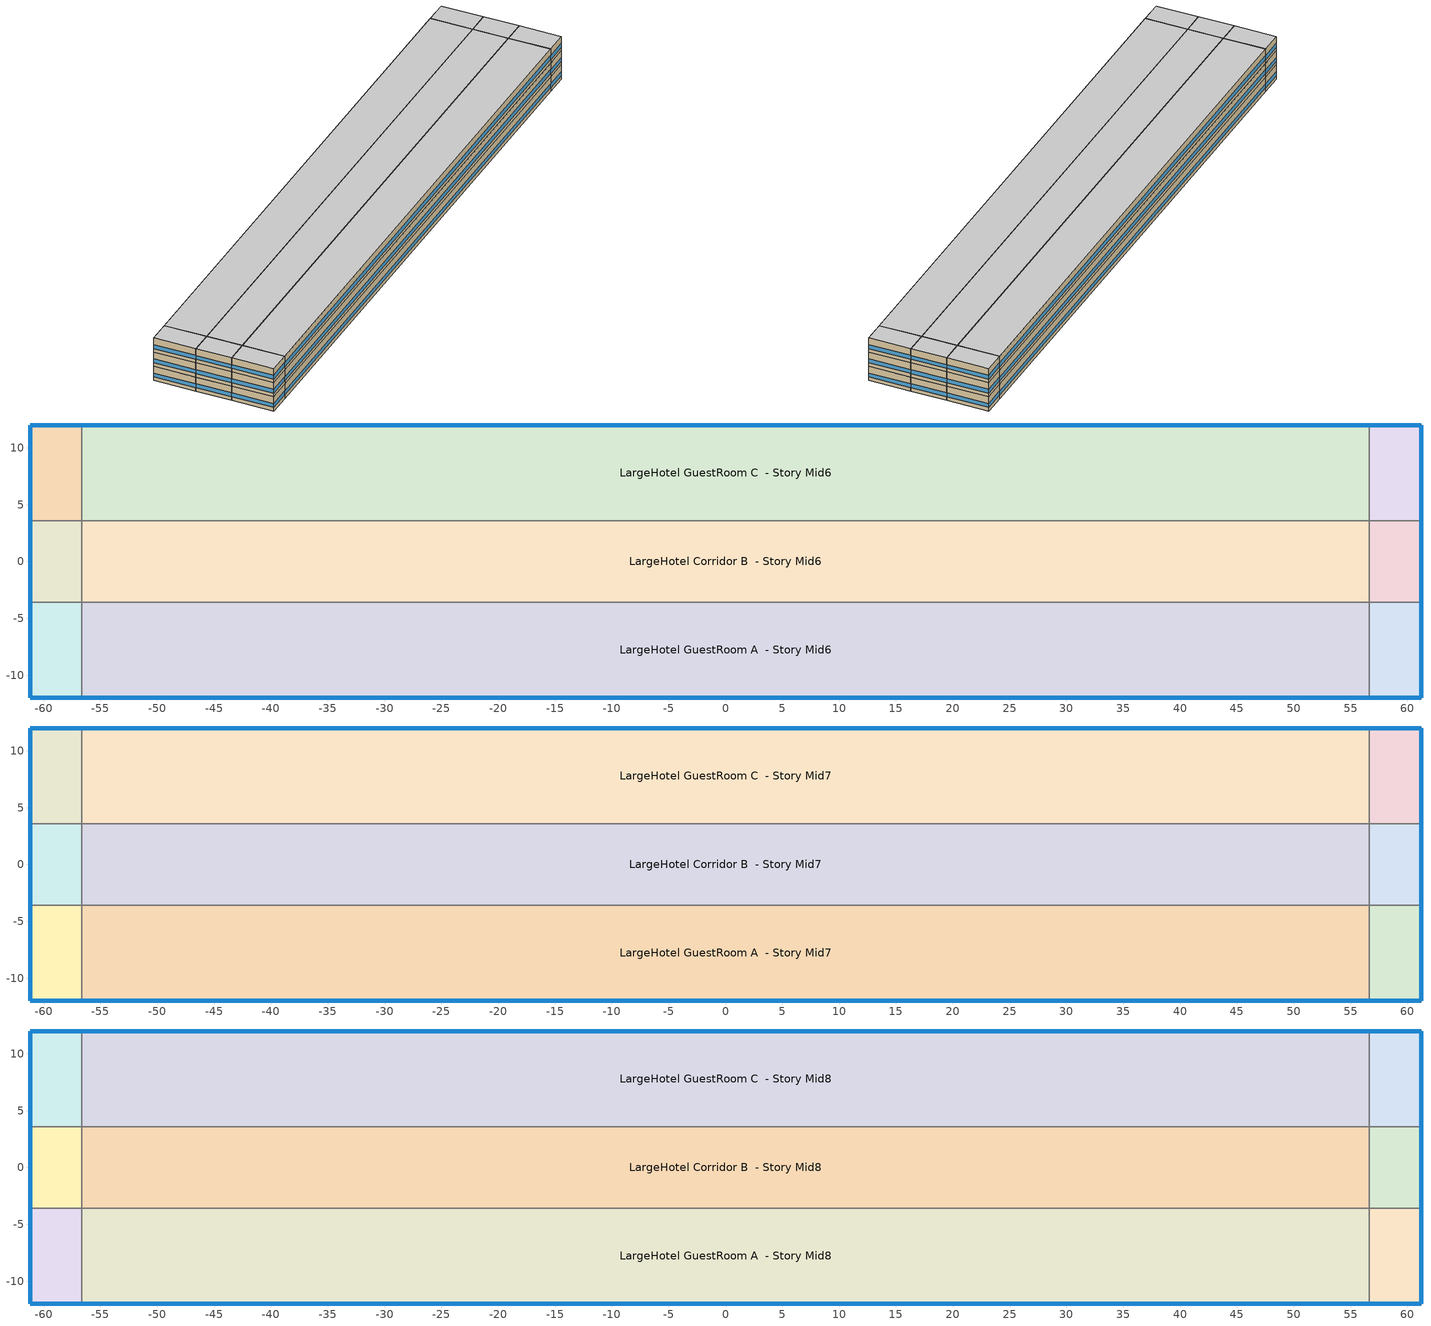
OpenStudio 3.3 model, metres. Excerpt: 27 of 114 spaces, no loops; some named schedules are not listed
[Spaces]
LargeHotel GuestRoom A end_a - Story Mid6
 floor adiabatic (LargeHotel Interior Floor): -61.2,-12 -61.2,-3.57 -56.62,-3.57 -56.62,-12 z18.29
 wall outside: -61.2,-3.57 -61.2,-12 -56.62,-12 z18.29:21.34
 wall to LargeHotel Corridor B end_a - Story Mid6: -56.62,-3.57 -61.2,-3.57 z18.29:21.34
 wall to LargeHotel GuestRoom A  - Story Mid6: -56.62,-12 -56.62,-3.57 z18.29:21.34
 window: -61.17,-12 -56.65,-12 / -61.2,-3.6 -61.2,-11.97 z19.05:19.88
 ceiling adiabatic (LargeHotel Interior Ceiling): -56.62,-12 -56.62,-3.57 -61.2,-3.57 -61.2,-12 z21.34
LargeHotel Corridor B end_a - Story Mid6
 floor adiabatic (LargeHotel Interior Floor): -61.2,-3.57 -61.2,3.57 -56.62,3.57 -56.62,-3.57 z18.29
 wall outside: -61.2,3.57 -61.2,-3.57 z18.29:21.34
 wall to LargeHotel GuestRoom C end_a - Story Mid6: -56.62,3.57 -61.2,3.57 z18.29:21.34
 wall to LargeHotel Corridor B  - Story Mid6: -56.62,-3.57 -56.62,3.57 z18.29:21.34
 window: -61.2,3.54 -61.2,-3.54 z19.05:19.88
 ceiling adiabatic (LargeHotel Interior Ceiling): -56.62,-3.57 -56.62,3.57 -61.2,3.57 -61.2,-3.57 z21.34
LargeHotel GuestRoom C end_a - Story Mid6
 floor adiabatic (LargeHotel Interior Floor): -61.2,3.57 -61.2,12 -56.62,12 -56.62,3.57 z18.29
 wall outside: -56.62,12 -61.2,12 -61.2,3.57 z18.29:21.34
 wall to LargeHotel GuestRoom C  - Story Mid6: -56.62,3.57 -56.62,12 z18.29:21.34
 window: -61.2,11.97 -61.2,3.6 / -56.65,12 -61.17,12 z19.05:19.88
 ceiling adiabatic (LargeHotel Interior Ceiling): -56.62,3.57 -56.62,12 -61.2,12 -61.2,3.57 z21.34
LargeHotel GuestRoom A  - Story Mid6
 floor adiabatic (LargeHotel Interior Floor): -56.62,-12 -56.62,-3.57 56.62,-3.57 56.62,-12 z18.29
 wall outside: -56.62,-12 56.62,-12 z18.29:21.34
 wall to LargeHotel Corridor B  - Story Mid6: 56.62,-3.57 -56.62,-3.57 z18.29:21.34
 wall to LargeHotel GuestRoom A end_b - Story Mid6: 56.62,-12 56.62,-3.57 z18.29:21.34
 window: -56.6,-12 56.6,-12 z19.05:19.87
 ceiling adiabatic (LargeHotel Interior Ceiling): 56.62,-12 56.62,-3.57 -56.62,-3.57 -56.62,-12 z21.34
LargeHotel Corridor B  - Story Mid6
 floor adiabatic (LargeHotel Interior Floor): -56.62,-3.57 -56.62,3.57 56.62,3.57 56.62,-3.57 z18.29
 wall to LargeHotel GuestRoom C  - Story Mid6: 56.62,3.57 -56.62,3.57 z18.29:21.34
 wall to LargeHotel Corridor B end_b - Story Mid6: 56.62,-3.57 56.62,3.57 z18.29:21.34
 ceiling adiabatic (LargeHotel Interior Ceiling): 56.62,-3.57 56.62,3.57 -56.62,3.57 -56.62,-3.57 z21.34
LargeHotel GuestRoom C  - Story Mid6
 floor adiabatic (LargeHotel Interior Floor): -56.62,3.57 -56.62,12 56.62,12 56.62,3.57 z18.29
 wall outside: 56.62,12 -56.62,12 z18.29:21.34
 wall to LargeHotel GuestRoom C end_b - Story Mid6: 56.62,3.57 56.62,12 z18.29:21.34
 window: 56.6,12 -56.6,12 z19.05:19.87
 ceiling adiabatic (LargeHotel Interior Ceiling): 56.62,3.57 56.62,12 -56.62,12 -56.62,3.57 z21.34
LargeHotel GuestRoom A end_b - Story Mid6
 floor adiabatic (LargeHotel Interior Floor): 56.62,-12 56.62,-3.57 61.2,-3.57 61.2,-12 z18.29
 wall outside: 56.62,-12 61.2,-12 61.2,-3.57 z18.29:21.34
 wall to LargeHotel Corridor B end_b - Story Mid6: 61.2,-3.57 56.62,-3.57 z18.29:21.34
 window: 61.2,-11.97 61.2,-3.6 / 56.65,-12 61.17,-12 z19.05:19.88
 ceiling adiabatic (LargeHotel Interior Ceiling): 61.2,-12 61.2,-3.57 56.62,-3.57 56.62,-12 z21.34
LargeHotel Corridor B end_b - Story Mid6
 floor adiabatic (LargeHotel Interior Floor): 56.62,-3.57 56.62,3.57 61.2,3.57 61.2,-3.57 z18.29
 wall outside: 61.2,-3.57 61.2,3.57 z18.29:21.34
 wall to LargeHotel GuestRoom C end_b - Story Mid6: 61.2,3.57 56.62,3.57 z18.29:21.34
 window: 61.2,-3.54 61.2,3.54 z19.05:19.88
 ceiling adiabatic (LargeHotel Interior Ceiling): 61.2,-3.57 61.2,3.57 56.62,3.57 56.62,-3.57 z21.34
LargeHotel GuestRoom C end_b - Story Mid6
 floor adiabatic (LargeHotel Interior Floor): 56.62,3.57 56.62,12 61.2,12 61.2,3.57 z18.29
 wall outside: 61.2,3.57 61.2,12 56.62,12 z18.29:21.34
 window: 61.17,12 56.65,12 / 61.2,3.6 61.2,11.97 z19.05:19.88
 ceiling adiabatic (LargeHotel Interior Ceiling): 61.2,3.57 61.2,12 56.62,12 56.62,3.57 z21.34
LargeHotel GuestRoom A end_a - Story Mid7
 floor adiabatic (LargeHotel Interior Floor): -61.2,-12 -61.2,-3.57 -56.62,-3.57 -56.62,-12 z21.34
 wall outside: -61.2,-3.57 -61.2,-12 -56.62,-12 z21.34:24.38
 wall to LargeHotel Corridor B end_a - Story Mid7: -56.62,-3.57 -61.2,-3.57 z21.34:24.38
 wall to LargeHotel GuestRoom A  - Story Mid7: -56.62,-12 -56.62,-3.57 z21.34:24.38
 window: -61.2,-3.6 -61.2,-11.97 / -61.17,-12 -56.65,-12 z22.1:22.93
 ceiling adiabatic (LargeHotel Interior Ceiling): -56.62,-12 -56.62,-3.57 -61.2,-3.57 -61.2,-12 z24.38
LargeHotel Corridor B end_a - Story Mid7
 floor adiabatic (LargeHotel Interior Floor): -61.2,-3.57 -61.2,3.57 -56.62,3.57 -56.62,-3.57 z21.34
 wall outside: -61.2,3.57 -61.2,-3.57 z21.34:24.38
 wall to LargeHotel GuestRoom C end_a - Story Mid7: -56.62,3.57 -61.2,3.57 z21.34:24.38
 wall to LargeHotel Corridor B  - Story Mid7: -56.62,-3.57 -56.62,3.57 z21.34:24.38
 window: -61.2,3.54 -61.2,-3.54 z22.1:22.93
 ceiling adiabatic (LargeHotel Interior Ceiling): -56.62,-3.57 -56.62,3.57 -61.2,3.57 -61.2,-3.57 z24.38
LargeHotel GuestRoom C end_a - Story Mid7
 floor adiabatic (LargeHotel Interior Floor): -61.2,3.57 -61.2,12 -56.62,12 -56.62,3.57 z21.34
 wall outside: -56.62,12 -61.2,12 -61.2,3.57 z21.34:24.38
 wall to LargeHotel GuestRoom C  - Story Mid7: -56.62,3.57 -56.62,12 z21.34:24.38
 window: -56.65,12 -61.17,12 / -61.2,11.97 -61.2,3.6 z22.1:22.93
 ceiling adiabatic (LargeHotel Interior Ceiling): -56.62,3.57 -56.62,12 -61.2,12 -61.2,3.57 z24.38
LargeHotel GuestRoom A  - Story Mid7
 floor adiabatic (LargeHotel Interior Floor): -56.62,-12 -56.62,-3.57 56.62,-3.57 56.62,-12 z21.34
 wall outside: -56.62,-12 56.62,-12 z21.34:24.38
 wall to LargeHotel Corridor B  - Story Mid7: 56.62,-3.57 -56.62,-3.57 z21.34:24.38
 wall to LargeHotel GuestRoom A end_b - Story Mid7: 56.62,-12 56.62,-3.57 z21.34:24.38
 window: -56.6,-12 56.6,-12 z22.1:22.92
 ceiling adiabatic (LargeHotel Interior Ceiling): 56.62,-12 56.62,-3.57 -56.62,-3.57 -56.62,-12 z24.38
LargeHotel Corridor B  - Story Mid7
 floor adiabatic (LargeHotel Interior Floor): -56.62,-3.57 -56.62,3.57 56.62,3.57 56.62,-3.57 z21.34
 wall to LargeHotel GuestRoom C  - Story Mid7: 56.62,3.57 -56.62,3.57 z21.34:24.38
 wall to LargeHotel Corridor B end_b - Story Mid7: 56.62,-3.57 56.62,3.57 z21.34:24.38
 ceiling adiabatic (LargeHotel Interior Ceiling): 56.62,-3.57 56.62,3.57 -56.62,3.57 -56.62,-3.57 z24.38
LargeHotel GuestRoom C  - Story Mid7
 floor adiabatic (LargeHotel Interior Floor): -56.62,3.57 -56.62,12 56.62,12 56.62,3.57 z21.34
 wall outside: 56.62,12 -56.62,12 z21.34:24.38
 wall to LargeHotel GuestRoom C end_b - Story Mid7: 56.62,3.57 56.62,12 z21.34:24.38
 window: 56.6,12 -56.6,12 z22.1:22.92
 ceiling adiabatic (LargeHotel Interior Ceiling): 56.62,3.57 56.62,12 -56.62,12 -56.62,3.57 z24.38
LargeHotel GuestRoom A end_b - Story Mid7
 floor adiabatic (LargeHotel Interior Floor): 56.62,-12 56.62,-3.57 61.2,-3.57 61.2,-12 z21.34
 wall outside: 56.62,-12 61.2,-12 61.2,-3.57 z21.34:24.38
 wall to LargeHotel Corridor B end_b - Story Mid7: 61.2,-3.57 56.62,-3.57 z21.34:24.38
 window: 56.65,-12 61.17,-12 / 61.2,-11.97 61.2,-3.6 z22.1:22.93
 ceiling adiabatic (LargeHotel Interior Ceiling): 61.2,-12 61.2,-3.57 56.62,-3.57 56.62,-12 z24.38
LargeHotel Corridor B end_b - Story Mid7
 floor adiabatic (LargeHotel Interior Floor): 56.62,-3.57 56.62,3.57 61.2,3.57 61.2,-3.57 z21.34
 wall outside: 61.2,-3.57 61.2,3.57 z21.34:24.38
 wall to LargeHotel GuestRoom C end_b - Story Mid7: 61.2,3.57 56.62,3.57 z21.34:24.38
 window: 61.2,-3.54 61.2,3.54 z22.1:22.93
 ceiling adiabatic (LargeHotel Interior Ceiling): 61.2,-3.57 61.2,3.57 56.62,3.57 56.62,-3.57 z24.38
LargeHotel GuestRoom C end_b - Story Mid7
 floor adiabatic (LargeHotel Interior Floor): 56.62,3.57 56.62,12 61.2,12 61.2,3.57 z21.34
 wall outside: 61.2,3.57 61.2,12 56.62,12 z21.34:24.38
 window: 61.17,12 56.65,12 / 61.2,3.6 61.2,11.97 z22.1:22.93
 ceiling adiabatic (LargeHotel Interior Ceiling): 61.2,3.57 61.2,12 56.62,12 56.62,3.57 z24.38
LargeHotel GuestRoom A end_a - Story Mid8
 floor adiabatic (LargeHotel Interior Floor): -61.2,-12 -61.2,-3.57 -56.62,-3.57 -56.62,-12 z24.38
 wall outside: -61.2,-3.57 -61.2,-12 -56.62,-12 z24.38:27.43
 wall to LargeHotel Corridor B end_a - Story Mid8: -56.62,-3.57 -61.2,-3.57 z24.38:27.43
 wall to LargeHotel GuestRoom A  - Story Mid8: -56.62,-12 -56.62,-3.57 z24.38:27.43
 window: -61.2,-3.6 -61.2,-11.97 z25.15:25.97; -61.17,-12 -56.65,-12 z25.15:25.98
 ceiling adiabatic (LargeHotel Interior Ceiling): -56.62,-12 -56.62,-3.57 -61.2,-3.57 -61.2,-12 z27.43
LargeHotel Corridor B end_a - Story Mid8
 floor adiabatic (LargeHotel Interior Floor): -61.2,-3.57 -61.2,3.57 -56.62,3.57 -56.62,-3.57 z24.38
 wall outside: -61.2,3.57 -61.2,-3.57 z24.38:27.43
 wall to LargeHotel GuestRoom C end_a - Story Mid8: -56.62,3.57 -61.2,3.57 z24.38:27.43
 wall to LargeHotel Corridor B  - Story Mid8: -56.62,-3.57 -56.62,3.57 z24.38:27.43
 window: -61.2,3.54 -61.2,-3.54 z25.15:25.97
 ceiling adiabatic (LargeHotel Interior Ceiling): -56.62,-3.57 -56.62,3.57 -61.2,3.57 -61.2,-3.57 z27.43
LargeHotel GuestRoom C end_a - Story Mid8
 floor adiabatic (LargeHotel Interior Floor): -61.2,3.57 -61.2,12 -56.62,12 -56.62,3.57 z24.38
 wall outside: -56.62,12 -61.2,12 -61.2,3.57 z24.38:27.43
 wall to LargeHotel GuestRoom C  - Story Mid8: -56.62,3.57 -56.62,12 z24.38:27.43
 window: -56.65,12 -61.17,12 z25.15:25.98; -61.2,11.97 -61.2,3.6 z25.15:25.97
 ceiling adiabatic (LargeHotel Interior Ceiling): -56.62,3.57 -56.62,12 -61.2,12 -61.2,3.57 z27.43
LargeHotel GuestRoom A  - Story Mid8
 floor adiabatic (LargeHotel Interior Floor): -56.62,-12 -56.62,-3.57 56.62,-3.57 56.62,-12 z24.38
 wall outside: -56.62,-12 56.62,-12 z24.38:27.43
 wall to LargeHotel Corridor B  - Story Mid8: 56.62,-3.57 -56.62,-3.57 z24.38:27.43
 wall to LargeHotel GuestRoom A end_b - Story Mid8: 56.62,-12 56.62,-3.57 z24.38:27.43
 window: -56.6,-12 56.6,-12 z25.15:25.97
 ceiling adiabatic (LargeHotel Interior Ceiling): 56.62,-12 56.62,-3.57 -56.62,-3.57 -56.62,-12 z27.43
LargeHotel Corridor B  - Story Mid8
 floor adiabatic (LargeHotel Interior Floor): -56.62,-3.57 -56.62,3.57 56.62,3.57 56.62,-3.57 z24.38
 wall to LargeHotel GuestRoom C  - Story Mid8: 56.62,3.57 -56.62,3.57 z24.38:27.43
 wall to LargeHotel Corridor B end_b - Story Mid8: 56.62,-3.57 56.62,3.57 z24.38:27.43
 ceiling adiabatic (LargeHotel Interior Ceiling): 56.62,-3.57 56.62,3.57 -56.62,3.57 -56.62,-3.57 z27.43
LargeHotel GuestRoom C  - Story Mid8
 floor adiabatic (LargeHotel Interior Floor): -56.62,3.57 -56.62,12 56.62,12 56.62,3.57 z24.38
 wall outside: 56.62,12 -56.62,12 z24.38:27.43
 wall to LargeHotel GuestRoom C end_b - Story Mid8: 56.62,3.57 56.62,12 z24.38:27.43
 window: 56.6,12 -56.6,12 z25.15:25.97
 ceiling adiabatic (LargeHotel Interior Ceiling): 56.62,3.57 56.62,12 -56.62,12 -56.62,3.57 z27.43
LargeHotel GuestRoom A end_b - Story Mid8
 floor adiabatic (LargeHotel Interior Floor): 56.62,-12 56.62,-3.57 61.2,-3.57 61.2,-12 z24.38
 wall outside: 56.62,-12 61.2,-12 61.2,-3.57 z24.38:27.43
 wall to LargeHotel Corridor B end_b - Story Mid8: 61.2,-3.57 56.62,-3.57 z24.38:27.43
 window: 61.2,-11.97 61.2,-3.6 z25.15:25.97; 56.65,-12 61.17,-12 z25.15:25.98
 ceiling adiabatic (LargeHotel Interior Ceiling): 61.2,-12 61.2,-3.57 56.62,-3.57 56.62,-12 z27.43
LargeHotel Corridor B end_b - Story Mid8
 floor adiabatic (LargeHotel Interior Floor): 56.62,-3.57 56.62,3.57 61.2,3.57 61.2,-3.57 z24.38
 wall outside: 61.2,-3.57 61.2,3.57 z24.38:27.43
 wall to LargeHotel GuestRoom C end_b - Story Mid8: 61.2,3.57 56.62,3.57 z24.38:27.43
 window: 61.2,-3.54 61.2,3.54 z25.15:25.97
 ceiling adiabatic (LargeHotel Interior Ceiling): 61.2,-3.57 61.2,3.57 56.62,3.57 56.62,-3.57 z27.43
LargeHotel GuestRoom C end_b - Story Mid8
 floor adiabatic (LargeHotel Interior Floor): 56.62,3.57 56.62,12 61.2,12 61.2,3.57 z24.38
 wall outside: 61.2,3.57 61.2,12 56.62,12 z24.38:27.43
 window: 61.17,12 56.65,12 z25.15:25.98; 61.2,3.6 61.2,11.97 z25.15:25.97
 ceiling adiabatic (LargeHotel Interior Ceiling): 61.2,3.57 61.2,12 56.62,12 56.62,3.57 z27.43
[Site]
Buffalo Niagara Intl Ap_NY_USA: Latitude {deg}=42.93; Longitude {deg}=-78.73; Time Zone {hr}=-5; Elevation {m}=215; Terrain=City
[Site:WaterMainsTemperature]
Calculation Method=Correlation; Annual Average Outdoor Air Temperature {C}=8.96667; Maximum Difference In Monthly Average Outdoor Air Temperatures {deltaC}=26.2
[SizingPeriod:DesignDay] Barometric Pressure {Pa}=98769; Rain Indicator=No; Snow Indicator=No; Day of Month=21; Daylight Saving Time Indicator=No; Humidity Condition Type=Wetbulb; Dry-Bulb Temperature Range Modifier Type=DefaultMultipliers
Name | Maximum Dry-Bulb Temperature {C} | Daily Dry-Bulb Temperature Range {deltaC} | Wind Speed {m/s} | Wind Direction {deg} | Month | Day Type | Wetbulb or DewPoint at Maximum Dry-Bulb {C} | Solar Model Indicator | ASHRAE Clear Sky Optical Depth for Beam Irradiance | ASHRAE Clear Sky Optical Depth for Diffuse Irradiance | Sky Clearness
Buffalo Niagara Intl Ap Ann Clg .4% Condns DB=>MWB 1 | 30.3 | 9.3 | 5.7 | 240 | 7 | SummerDesignDay | 21.8 | ASHRAETau | 0.462 | 2.001
Buffalo Niagara Intl Ap Ann Clg .4% Condns WB=>MDB 1 | 27.8 | 9.3 | 5.7 | 240 | 7 | SummerDesignDay | 23.8 | ASHRAETau | 0.462 | 2.001
Buffalo Niagara Intl Ap Ann Htg 99.6% Condns DB 1 | -16.3 | 0 | 5.1 | 270 | 1 | WinterDesignDay | -16.3 | ASHRAEClearSky |  |  | 0
[ClimateZones]
Climate Zone Institution Name 1=ASHRAE; Climate Zone Document Name 1=ANSI/ASHRAE Standard 169; Climate Zone Document Year 1=2006; Climate Zone Value 1=6A
[Building]
90.1-2013|LargeHotel: Default Construction Set=Res 90.1-2013 - LrgHotel - ASHRAE 169-2013-6A; Standards Building Type=LargeHotel
[Site:GroundTemperature:FCfactorMethod]
January Ground Temperature {C}=7.4; February Ground Temperature {C}=-0; March Ground Temperature {C}=-7.6; April Ground Temperature {C}=-12.6; May Ground Temperature {C}=-7.7; June Ground Temperature {C}=0.3; July Ground Temperature {C}=7; August Ground Temperature {C}=14.2; September Ground Temperature {C}=19.2; October Ground Temperature {C}=20.9; November Ground Temperature {C}=20; December Ground Temperature {C}=15.4
[DefaultConstructionSet]
Res 90.1-2013 - LrgHotel - ASHRAE 169-2013-6A: Default Exterior Surface Constructions=Default Surface Constructions 1; Default Interior Surface Constructions=Default Surface Constructions 2; Default Ground Contact Surface Constructions=Default Surface Constructions 3; Default Exterior SubSurface Constructions=Default Sub Surface Constructions 1; Default Interior SubSurface Constructions=Default Sub Surface Constructions 2; Interior Partition Construction=Typical Interior Partition
[DefaultSurfaceConstructions]
Name | Floor Construction | Wall Construction | Roof Ceiling Construction
Default Surface Constructions 1 | Typical Insulated Exterior Mass Floor R-19.61 | Typical Insulated Exterior Mass Wall R-12.5 | Typical IEAD Roof R-31.25
Default Surface Constructions 2 | LargeHotel Interior Floor | LargeHotel Interior Wall | LargeHotel Interior Ceiling
Default Surface Constructions 3 | Typical Insulated Carpeted 8in Slab Floor | Typical Insulated Basement Mass Wall
[Construction]
Typical Insulated Exterior Mass Floor R-19.61: Typical Insulation R-17.04, 4 in. Normalweight Concrete Floor, Typical Carpet Pad
Typical Insulated Exterior Mass Wall R-12.5: 1IN Stucco, 8IN CONCRETE HW RefBldg, Typical Insulation R-10.11, 1/2IN Gypsum
Typical IEAD Roof R-31.25: Roof Membrane, Typical Insulation R-30.13, Metal Roof Surface
LargeHotel Interior Floor: G01 13mm gypsum board, Nonres_Floor_Insulation, 100mm Normalweight concrete floor, CP02 CARPET PAD
LargeHotel Interior Wall: G01 13mm gypsum board, G01 13mm gypsum board
LargeHotel Interior Ceiling: CP02 CARPET PAD, 100mm Normalweight concrete floor, Nonres_Floor_Insulation, G01 13mm gypsum board
Typical Insulated Carpeted 8in Slab Floor: 8 in. Normalweight Concrete Floor, Typical Carpet Pad
Typical Insulated Basement Mass Wall: 8 in. Concrete Block Basement Wall
U 0.48 SHGC 0.40 Dbl Ref-D Clr 6mm/13mm: REF D CLEAR 6MM, AIR 13MM, CLEAR 6MM
Typical Insulated Metal Door R-2.0: F08 Metal surface, Typical Insulation R-1.15
U 0.44 SHGC 0.26 Dbl Ref-B-H Clr 6mm/13mm Air: REF B CLEAR HI 6MM, AIR 13MM, CLEAR 6MM
Typical Overhead Door R-2.0: Typical Insulation R-1.15 1
Window_U_0.50_SHGC_0.40_Skylight_Frame_Width_0.430_in: Glass_2052_LayerAvg, Gap_1_W_0_0038, Glass_2027F_LayerAvg
Typical Interior Window: Clear 3mm
Typical Interior Door; Typical Interior Partition: G05 25mm wood
InteriorFurnishings 1: Std Wood 6inch 1
[Material:NoMass] Roughness=Smooth; Thermal Absorptance=0.9; Solar Absorptance=0.7
Name | Thermal Resistance {m2-K/W} | Visible Absorptance
Typical Insulation R-17.04 | 3.00072 | 0.7
Typical Carpet Pad; CP02 CARPET PAD | 0.21648 | 0.8
Typical Insulation R-10.11 | 1.78074 | 0.7
Typical Insulation R-30.13 | 5.30668 | 0.7
Nonres_Floor_Insulation | 2.88292 | 0.7
Typical Insulation R-1.15 | 0.202509 | 0.7
Typical Insulation R-1.15 1 | 0.202527 | 0.7
[Material] Thermal Absorptance=0.9
Name | Roughness | Thickness {m} | Conductivity {W/m-K} | Density {kg/m3} | Specific Heat {J/kg-K} | Solar Absorptance | Visible Absorptance
4 in. Normalweight Concrete Floor | MediumRough | 0.1016 | 2.31 | 2322 | 832 | 0.7 | 0.7
1IN Stucco | Smooth | 0.0253 | 0.6918 | 1858 | 837 | 0.7 | 0.92
8IN CONCRETE HW RefBldg | Rough | 0.2032 | 1.311 | 2240 | 836.8 | 0.7 | 0.7
1/2IN Gypsum | Smooth | 0.0127 | 0.16 | 784.9 | 830 | 0.4 | 0.4
Roof Membrane | VeryRough | 0.0095 | 0.16 | 1121.29 | 1460 | 0.7 | 0.7
Metal Roof Surface; F08 Metal surface | Smooth | 0.0008 | 45.28 | 7824 | 500 | 0.7 | 0.7
G01 13mm gypsum board | Smooth | 0.0127 | 0.160031 | 800.001 | 1090.73 | 0.7 | 0.5
100mm Normalweight concrete floor | MediumRough | 0.1016 | 2.31045 | 2322 | 832.557 | 0.7 | 0.7
8 in. Normalweight Concrete Floor | MediumRough | 0.2032 | 2.31 | 2322 | 832 | 0.7 | 0.7
8 in. Concrete Block Basement Wall | MediumRough | 0.2032 | 1.326 | 1842 | 912 | 0.7 | 0.7
G05 25mm wood | MediumSmooth | 0.0254 | 0.15 | 608 | 1630 | 0.5 | 0.5
Std Wood 6inch 1 | MediumSmooth | 0.15 | 0.12 | 540 | 1210 | 0.7 | 0.7
[DefaultSubSurfaceConstructions]
Name | Fixed Window Construction | Operable Window Construction | Door Construction | Glass Door Construction | Overhead Door Construction | Skylight Construction | Tubular Daylight Dome Construction | Tubular Daylight Diffuser Construction
Default Sub Surface Constructions 1 | U 0.48 SHGC 0.40 Dbl Ref-D Clr 6mm/13mm | U 0.48 SHGC 0.40 Dbl Ref-D Clr 6mm/13mm | Typical Insulated Metal Door R-2.0 | U 0.44 SHGC 0.26 Dbl Ref-B-H Clr 6mm/13mm Air | Typical Overhead Door R-2.0 | Window_U_0.50_SHGC_0.40_Skylight_Frame_Width_0.430_in | Typical Interior Window | Typical Interior Window
Default Sub Surface Constructions 2 | Typical Interior Window | Typical Interior Window | Typical Interior Door
[WindowMaterial:Glazing] Optical Data Type=SpectralAverage; Infrared Transmittance at Normal Incidence=0; Dirt Correction Factor for Solar and Visible Transmittance=1; Solar Diffusing=No
Name | Thickness {m} | Solar Transmittance at Normal Incidence | Front Side Solar Reflectance at Normal Incidence | Back Side Solar Reflectance at Normal Incidence | Visible Transmittance at Normal Incidence | Front Side Visible Reflectance at Normal Incidence | Back Side Visible Reflectance at Normal Incidence | Front Side Infrared Hemispherical Emissivity | Back Side Infrared Hemispherical Emissivity | Conductivity {W/m-K}
REF D CLEAR 6MM | 0.006 | 0.429 | 0.308 | 0.379 | 0.334 | 0.453 | 0.505 | 0.84 | 0.82 | 0.9
CLEAR 6MM | 0.006 | 0.775 | 0.071 | 0.071 | 0.881 | 0.08 | 0.08 | 0.84 | 0.84 | 0.9
REF B CLEAR HI 6MM | 0.006 | 0.24 | 0.16 | 0.32 | 0.3 | 0.16 | 0.29 | 0.84 | 0.6 | 0.9
Glass_2052_LayerAvg | 0.00837 | 0.507767 | 0.054228 | 0.0544931 | 0.586833 | 0.05805 | 0.058397 | 0.84 | 0.84 | 1
Glass_2027F_LayerAvg | 0.004 | 0.369744 | 0.470069 | 0.340935 | 0.765222 | 0.0546 | 0.073741 | 0.03675 | 0.84 | 1
Clear 3mm | 0.003 | 0.837 | 0.075 | 0.075 | 0.898 | 0.081 | 0.081 | 0.84 | 0.84 | 0.9
[WindowMaterial:Gas] Gas Type=Air
Name | Thickness {m}
AIR 13MM | 0.0127
Gap_1_W_0_0038 | 0.0038
[SpaceType] Standards Building Type=LargeHotel
Name | Default Schedule Set | Design Specification Outdoor Air Object | Standards Space Type
LargeHotel Corridor - 90.1-2013 | LargeHotel Corridor Schedule Set | LargeHotel Corridor Ventilation | Corridor
LargeHotel GuestRoom - 90.1-2013 | LargeHotel GuestRoom Schedule Set | LargeHotel GuestRoom Ventilation | GuestRoom
[BuildingStory] Nominal Floor to Floor Height {m}=3.048
Name | Nominal Z Coordinate {m}
Story Mid6 | 18.288
Story Mid7 | 21.336
Story Mid8 | 24.384
[Space]
Name | Space Type | Building Story | Thermal Zone
LargeHotel GuestRoom A end_a - Story Mid6 | LargeHotel GuestRoom - 90.1-2013 | Story Mid6 | Zone LargeHotel GuestRoom A end_a - Story Mid6
LargeHotel Corridor B end_a - Story Mid6 | LargeHotel Corridor - 90.1-2013 | Story Mid6 | Zone LargeHotel Corridor B end_a - Story Mid6
LargeHotel GuestRoom C end_a - Story Mid6 | LargeHotel GuestRoom - 90.1-2013 | Story Mid6 | Zone LargeHotel GuestRoom C end_a - Story Mid6
LargeHotel GuestRoom A  - Story Mid6 | LargeHotel GuestRoom - 90.1-2013 | Story Mid6 | Zone LargeHotel GuestRoom A  - Story Mid6
LargeHotel Corridor B  - Story Mid6 | LargeHotel Corridor - 90.1-2013 | Story Mid6 | Zone LargeHotel Corridor B  - Story Mid6
LargeHotel GuestRoom C  - Story Mid6 | LargeHotel GuestRoom - 90.1-2013 | Story Mid6 | Zone LargeHotel GuestRoom C  - Story Mid6
LargeHotel GuestRoom A end_b - Story Mid6 | LargeHotel GuestRoom - 90.1-2013 | Story Mid6 | Zone LargeHotel GuestRoom A end_b - Story Mid6
LargeHotel Corridor B end_b - Story Mid6 | LargeHotel Corridor - 90.1-2013 | Story Mid6 | Zone LargeHotel Corridor B end_b - Story Mid6
LargeHotel GuestRoom C end_b - Story Mid6 | LargeHotel GuestRoom - 90.1-2013 | Story Mid6 | Zone LargeHotel GuestRoom C end_b - Story Mid6
LargeHotel GuestRoom A end_a - Story Mid7 | LargeHotel GuestRoom - 90.1-2013 | Story Mid7 | Zone LargeHotel GuestRoom A end_a - Story Mid7
LargeHotel Corridor B end_a - Story Mid7 | LargeHotel Corridor - 90.1-2013 | Story Mid7 | Zone LargeHotel Corridor B end_a - Story Mid7
LargeHotel GuestRoom C end_a - Story Mid7 | LargeHotel GuestRoom - 90.1-2013 | Story Mid7 | Zone LargeHotel GuestRoom C end_a - Story Mid7
LargeHotel GuestRoom A  - Story Mid7 | LargeHotel GuestRoom - 90.1-2013 | Story Mid7 | Zone LargeHotel GuestRoom A  - Story Mid7
LargeHotel Corridor B  - Story Mid7 | LargeHotel Corridor - 90.1-2013 | Story Mid7 | Zone LargeHotel Corridor B  - Story Mid7
LargeHotel GuestRoom C  - Story Mid7 | LargeHotel GuestRoom - 90.1-2013 | Story Mid7 | Zone LargeHotel GuestRoom C  - Story Mid7
LargeHotel GuestRoom A end_b - Story Mid7 | LargeHotel GuestRoom - 90.1-2013 | Story Mid7 | Zone LargeHotel GuestRoom A end_b - Story Mid7
LargeHotel Corridor B end_b - Story Mid7 | LargeHotel Corridor - 90.1-2013 | Story Mid7 | Zone LargeHotel Corridor B end_b - Story Mid7
LargeHotel GuestRoom C end_b - Story Mid7 | LargeHotel GuestRoom - 90.1-2013 | Story Mid7 | Zone LargeHotel GuestRoom C end_b - Story Mid7
LargeHotel GuestRoom A end_a - Story Mid8 | LargeHotel GuestRoom - 90.1-2013 | Story Mid8 | Zone LargeHotel GuestRoom A end_a - Story Mid8
LargeHotel Corridor B end_a - Story Mid8 | LargeHotel Corridor - 90.1-2013 | Story Mid8 | Zone LargeHotel Corridor B end_a - Story Mid8
LargeHotel GuestRoom C end_a - Story Mid8 | LargeHotel GuestRoom - 90.1-2013 | Story Mid8 | Zone LargeHotel GuestRoom C end_a - Story Mid8
LargeHotel GuestRoom A  - Story Mid8 | LargeHotel GuestRoom - 90.1-2013 | Story Mid8 | Zone LargeHotel GuestRoom A  - Story Mid8
LargeHotel Corridor B  - Story Mid8 | LargeHotel Corridor - 90.1-2013 | Story Mid8 | Zone LargeHotel Corridor B  - Story Mid8
LargeHotel GuestRoom C  - Story Mid8 | LargeHotel GuestRoom - 90.1-2013 | Story Mid8 | Zone LargeHotel GuestRoom C  - Story Mid8
LargeHotel GuestRoom A end_b - Story Mid8 | LargeHotel GuestRoom - 90.1-2013 | Story Mid8 | Zone LargeHotel GuestRoom A end_b - Story Mid8
LargeHotel Corridor B end_b - Story Mid8 | LargeHotel Corridor - 90.1-2013 | Story Mid8 | Zone LargeHotel Corridor B end_b - Story Mid8
LargeHotel GuestRoom C end_b - Story Mid8 | LargeHotel GuestRoom - 90.1-2013 | Story Mid8 | Zone LargeHotel GuestRoom C end_b - Story Mid8
[ThermalZone] Multiplier=1; Use Ideal Air Loads=No
Name | Primary Daylighting Control | Fraction of Zone Controlled by Primary Daylighting Control | Secondary Daylighting Control | Fraction of Zone Controlled by Secondary Daylighting Control | Thermostat
Zone LargeHotel GuestRoom A end_a - Story Mid6 | LargeHotel GuestRoom A end_a - Story Mid6 Daylt Sensor 1 | 0.471 | LargeHotel GuestRoom A end_a - Story Mid6 Daylt Sensor 2 | 0.34 | LargeHotel GuestRoom - 90.1-2013 Thermostat 11
Zone LargeHotel Corridor B end_a - Story Mid6 |  |  |  |  | LargeHotel Corridor - 90.1-2013 Thermostat 11
Zone LargeHotel GuestRoom C end_a - Story Mid6 | LargeHotel GuestRoom C end_a - Story Mid6 Daylt Sensor 1 | 0.471 | LargeHotel GuestRoom C end_a - Story Mid6 Daylt Sensor 2 | 0.34 | LargeHotel GuestRoom - 90.1-2013 Thermostat 34
Zone LargeHotel GuestRoom A  - Story Mid6 | LargeHotel GuestRoom A  - Story Mid6 Daylt Sensor 1 | 0.188 | LargeHotel GuestRoom A  - Story Mid6 Daylt Sensor 2 | 0.188 | LargeHotel GuestRoom - 90.1-2013 Thermostat 4
Zone LargeHotel Corridor B  - Story Mid6 |  |  |  |  | LargeHotel Corridor - 90.1-2013 Thermostat 4
Zone LargeHotel GuestRoom C  - Story Mid6 | LargeHotel GuestRoom C  - Story Mid6 Daylt Sensor 1 | 0.188 | LargeHotel GuestRoom C  - Story Mid6 Daylt Sensor 2 | 0.188 | LargeHotel GuestRoom - 90.1-2013 Thermostat 27
Zone LargeHotel GuestRoom A end_b - Story Mid6 | LargeHotel GuestRoom A end_b - Story Mid6 Daylt Sensor 1 | 0.471 | LargeHotel GuestRoom A end_b - Story Mid6 Daylt Sensor 2 | 0.34 | LargeHotel GuestRoom - 90.1-2013 Thermostat 19
Zone LargeHotel Corridor B end_b - Story Mid6 |  |  |  |  | LargeHotel Corridor - 90.1-2013 Thermostat 19
Zone LargeHotel GuestRoom C end_b - Story Mid6 | LargeHotel GuestRoom C end_b - Story Mid6 Daylt Sensor 1 | 0.471 | LargeHotel GuestRoom C end_b - Story Mid6 Daylt Sensor 2 | 0.34 | LargeHotel GuestRoom - 90.1-2013 Thermostat 42
Zone LargeHotel GuestRoom A end_a - Story Mid7 | LargeHotel GuestRoom A end_a - Story Mid7 Daylt Sensor 1 | 0.471 | LargeHotel GuestRoom A end_a - Story Mid7 Daylt Sensor 2 | 0.34 | LargeHotel GuestRoom - 90.1-2013 Thermostat 12
Zone LargeHotel Corridor B end_a - Story Mid7 |  |  |  |  | LargeHotel Corridor - 90.1-2013 Thermostat 12
Zone LargeHotel GuestRoom C end_a - Story Mid7 | LargeHotel GuestRoom C end_a - Story Mid7 Daylt Sensor 1 | 0.471 | LargeHotel GuestRoom C end_a - Story Mid7 Daylt Sensor 2 | 0.34 | LargeHotel GuestRoom - 90.1-2013 Thermostat 35
Zone LargeHotel GuestRoom A  - Story Mid7 | LargeHotel GuestRoom A  - Story Mid7 Daylt Sensor 1 | 0.188 | LargeHotel GuestRoom A  - Story Mid7 Daylt Sensor 2 | 0.188 | LargeHotel GuestRoom - 90.1-2013 Thermostat 5
Zone LargeHotel Corridor B  - Story Mid7 |  |  |  |  | LargeHotel Corridor - 90.1-2013 Thermostat 5
Zone LargeHotel GuestRoom C  - Story Mid7 | LargeHotel GuestRoom C  - Story Mid7 Daylt Sensor 1 | 0.188 | LargeHotel GuestRoom C  - Story Mid7 Daylt Sensor 2 | 0.188 | LargeHotel GuestRoom - 90.1-2013 Thermostat 28
Zone LargeHotel GuestRoom A end_b - Story Mid7 | LargeHotel GuestRoom A end_b - Story Mid7 Daylt Sensor 1 | 0.471 | LargeHotel GuestRoom A end_b - Story Mid7 Daylt Sensor 2 | 0.34 | LargeHotel GuestRoom - 90.1-2013 Thermostat 20
Zone LargeHotel Corridor B end_b - Story Mid7 |  |  |  |  | LargeHotel Corridor - 90.1-2013 Thermostat 20
Zone LargeHotel GuestRoom C end_b - Story Mid7 | LargeHotel GuestRoom C end_b - Story Mid7 Daylt Sensor 1 | 0.471 | LargeHotel GuestRoom C end_b - Story Mid7 Daylt Sensor 2 | 0.34 | LargeHotel GuestRoom - 90.1-2013 Thermostat 43
Zone LargeHotel GuestRoom A end_a - Story Mid8 | LargeHotel GuestRoom A end_a - Story Mid8 Daylt Sensor 1 | 0.471 | LargeHotel GuestRoom A end_a - Story Mid8 Daylt Sensor 2 | 0.34 | LargeHotel GuestRoom - 90.1-2013 Thermostat 13
Zone LargeHotel Corridor B end_a - Story Mid8 |  |  |  |  | LargeHotel Corridor - 90.1-2013 Thermostat 13
Zone LargeHotel GuestRoom C end_a - Story Mid8 | LargeHotel GuestRoom C end_a - Story Mid8 Daylt Sensor 1 | 0.471 | LargeHotel GuestRoom C end_a - Story Mid8 Daylt Sensor 2 | 0.34 | LargeHotel GuestRoom - 90.1-2013 Thermostat 36
Zone LargeHotel GuestRoom A  - Story Mid8 | LargeHotel GuestRoom A  - Story Mid8 Daylt Sensor 1 | 0.188 | LargeHotel GuestRoom A  - Story Mid8 Daylt Sensor 2 | 0.188 | LargeHotel GuestRoom - 90.1-2013 Thermostat 6
Zone LargeHotel Corridor B  - Story Mid8 |  |  |  |  | LargeHotel Corridor - 90.1-2013 Thermostat 6
Zone LargeHotel GuestRoom C  - Story Mid8 | LargeHotel GuestRoom C  - Story Mid8 Daylt Sensor 1 | 0.188 | LargeHotel GuestRoom C  - Story Mid8 Daylt Sensor 2 | 0.188 | LargeHotel GuestRoom - 90.1-2013 Thermostat 29
Zone LargeHotel GuestRoom A end_b - Story Mid8 | LargeHotel GuestRoom A end_b - Story Mid8 Daylt Sensor 1 | 0.471 | LargeHotel GuestRoom A end_b - Story Mid8 Daylt Sensor 2 | 0.34 | LargeHotel GuestRoom - 90.1-2013 Thermostat 21
Zone LargeHotel Corridor B end_b - Story Mid8 |  |  |  |  | LargeHotel Corridor - 90.1-2013 Thermostat 21
Zone LargeHotel GuestRoom C end_b - Story Mid8 | LargeHotel GuestRoom C end_b - Story Mid8 Daylt Sensor 1 | 0.471 | LargeHotel GuestRoom C end_b - Story Mid8 Daylt Sensor 2 | 0.34 | LargeHotel GuestRoom - 90.1-2013 Thermostat 44
[People:Definition]
LargeHotel GuestRoom People Definition: Number of People Calculation Method=People/Area; People per Space Floor Area {person/m2}=0.0384272; Fraction Radiant=0.3; Enable ASHRAE 55 Comfort Warnings=Yes; Mean Radiant Temperature Calculation Type=ZoneAveraged; Thermal Comfort Model Type 1=Fanger
[People]
LargeHotel GuestRoom People: People Definition=LargeHotel GuestRoom People Definition; Space or SpaceType=LargeHotel GuestRoom - 90.1-2013; Work Efficiency Schedule=Work Efficiency Schedule; Clothing Insulation Schedule=Clothing Schedule; Air Velocity Schedule=Air Velocity Schedule; Multiplier=1
[Lights:Definition] Design Level Calculation Method=Watts/Area; Fraction Radiant=0.7; Fraction Visible=0.2; Return Air Fraction=0
Name | Watts per Space Floor Area {W/m2}
LargeHotel Corridor Lights Definition | 7.10418
LargeHotel GuestRoom Lights Definition | 9.79516
[Lights] Fraction Replaceable=1
Name | Lights Definition | Space or SpaceType
LargeHotel Corridor Lights | LargeHotel Corridor Lights Definition | LargeHotel Corridor - 90.1-2013
LargeHotel GuestRoom Lights | LargeHotel GuestRoom Lights Definition | LargeHotel GuestRoom - 90.1-2013
[ElectricEquipment:Definition]
LargeHotel GuestRoom Elec Equip Definition: Design Level Calculation Method=Watts/Area; Watts per Space Floor Area {W/m2}=6.74897; Fraction Latent=0; Fraction Radiant=0.5; Fraction Lost=0
[ElectricEquipment]
LargeHotel GuestRoom Elec Equip: Electric Equipment Definition=LargeHotel GuestRoom Elec Equip Definition; Space or SpaceType=LargeHotel GuestRoom - 90.1-2013
[DesignSpecification:OutdoorAir] Outdoor Air Method=Sum; Outdoor Air Flow per Floor Area {m3/s-m2}=0.0003048
Name | Outdoor Air Flow per Person {m3/s-person}
LargeHotel Corridor Ventilation
LargeHotel GuestRoom Ventilation | 0.00235974
[DefaultScheduleSet] People Activity Level Schedule=HotelLarge ACTIVITY_SCH; Infiltration Schedule=HotelLarge INFIL_QUARTER_ON_SCH
Name | Number of People Schedule | Lighting Schedule | Electric Equipment Schedule
LargeHotel Corridor Schedule Set | HotelLarge BLDG_OCC_SCH | HotelLarge BLDG_LIGHT_CORRIDOR_SCH_2013 | HotelLarge BLDG_EQUIP_SCH
LargeHotel GuestRoom Schedule Set | HotelLarge GuestRoom_Occ_Sch | HotelLarge BLDG_LIGHT_GUESTROOM_SCH_2013 | HotelLarge GuestRoom_Eqp_Sch_Adva
[SpaceInfiltration:DesignFlowRate] Schedule=Always On Discrete; Design Flow Rate Calculation Method=Flow/ExteriorArea; Flow per Exterior Surface Area {m3/s-m2}=0.000569573; Constant Term Coefficient=0; Temperature Term Coefficient=0; Velocity Term Coefficient=0.224; Velocity Squared Term Coefficient=0
Name | Space or SpaceType
LargeHotel Corridor B end_a - Story Mid6 Infiltration | LargeHotel Corridor B end_a - Story Mid6
LargeHotel Corridor B end_a - Story Mid7 Infiltration | LargeHotel Corridor B end_a - Story Mid7
LargeHotel Corridor B end_a - Story Mid8 Infiltration | LargeHotel Corridor B end_a - Story Mid8
LargeHotel Corridor B end_b - Story Mid6 Infiltration | LargeHotel Corridor B end_b - Story Mid6
LargeHotel Corridor B end_b - Story Mid7 Infiltration | LargeHotel Corridor B end_b - Story Mid7
LargeHotel Corridor B end_b - Story Mid8 Infiltration | LargeHotel Corridor B end_b - Story Mid8
LargeHotel GuestRoom A  - Story Mid6 Infiltration | LargeHotel GuestRoom A  - Story Mid6
LargeHotel GuestRoom A  - Story Mid7 Infiltration | LargeHotel GuestRoom A  - Story Mid7
LargeHotel GuestRoom A  - Story Mid8 Infiltration | LargeHotel GuestRoom A  - Story Mid8
LargeHotel GuestRoom A end_a - Story Mid6 Infiltration | LargeHotel GuestRoom A end_a - Story Mid6
LargeHotel GuestRoom A end_a - Story Mid7 Infiltration | LargeHotel GuestRoom A end_a - Story Mid7
LargeHotel GuestRoom A end_a - Story Mid8 Infiltration | LargeHotel GuestRoom A end_a - Story Mid8
LargeHotel GuestRoom A end_b - Story Mid6 Infiltration | LargeHotel GuestRoom A end_b - Story Mid6
LargeHotel GuestRoom A end_b - Story Mid7 Infiltration | LargeHotel GuestRoom A end_b - Story Mid7
LargeHotel GuestRoom A end_b - Story Mid8 Infiltration | LargeHotel GuestRoom A end_b - Story Mid8
LargeHotel GuestRoom C  - Story Mid6 Infiltration | LargeHotel GuestRoom C  - Story Mid6
LargeHotel GuestRoom C  - Story Mid7 Infiltration | LargeHotel GuestRoom C  - Story Mid7
LargeHotel GuestRoom C  - Story Mid8 Infiltration | LargeHotel GuestRoom C  - Story Mid8
LargeHotel GuestRoom C end_a - Story Mid6 Infiltration | LargeHotel GuestRoom C end_a - Story Mid6
LargeHotel GuestRoom C end_a - Story Mid7 Infiltration | LargeHotel GuestRoom C end_a - Story Mid7
LargeHotel GuestRoom C end_a - Story Mid8 Infiltration | LargeHotel GuestRoom C end_a - Story Mid8
LargeHotel GuestRoom C end_b - Story Mid6 Infiltration | LargeHotel GuestRoom C end_b - Story Mid6
LargeHotel GuestRoom C end_b - Story Mid7 Infiltration | LargeHotel GuestRoom C end_b - Story Mid7
LargeHotel GuestRoom C end_b - Story Mid8 Infiltration | LargeHotel GuestRoom C end_b - Story Mid8
[Exterior:Lights:Definition]
Name | Design Level {W}
Parking Areas and Drives Def (W/ft^2) | 0.1
Building Facades Def (W/ft^2) | 0.15
Main Entries Def (W/ft) | 30
Other Doors Def (W/ft) | 20
Entry Canopies Def (W/ft^2) | 0.4
[Exterior:Lights] Control Option=AstronomicalClock
Name | Exterior Lights Definition | Schedule | Multiplier
Parking Areas and Drives | Parking Areas and Drives Def (W/ft^2) | Schedule Ruleset 2 | 227289
Building Facades | Building Facades Def (W/ft^2) | Schedule Ruleset 1 | 9605.68
Main Entries | Main Entries Def (W/ft) | Schedule Ruleset 2 | 50.5856
Other Doors | Other Doors Def (W/ft) | Schedule Ruleset 2 | 28.7073
Entry Canopies | Entry Canopies Def (W/ft^2) | Schedule Ruleset 2 | 1620
[Daylighting:Control] Position Z-Coordinate {m}=0.762; Illuminance Setpoint {lux}=375; Lighting Control Type=Stepped; Minimum Input Power Fraction for Continuous Dimming Control=0.3; Minimum Light Output Fraction for Continuous Dimming Control=0.2; Number of Stepped Control Steps=3; Probability Lighting will be Reset When Needed in Manual Stepped Control=1; Maximum Allowable Discomfort Glare Index=22
Name | Space | Position X-Coordinate {m} | Position Y-Coordinate {m}
LargeHotel GuestRoom A  - Story Mid6 Daylt Sensor 1 | LargeHotel GuestRoom A  - Story Mid6 | 56.6241 | 1.04632
LargeHotel GuestRoom A  - Story Mid6 Daylt Sensor 2 | LargeHotel GuestRoom A  - Story Mid6 | 56.6241 | 2.10849
LargeHotel GuestRoom A  - Story Mid7 Daylt Sensor 1 | LargeHotel GuestRoom A  - Story Mid7 | 56.6241 | 1.04632
LargeHotel GuestRoom A  - Story Mid7 Daylt Sensor 2 | LargeHotel GuestRoom A  - Story Mid7 | 56.6241 | 2.10849
LargeHotel GuestRoom A  - Story Mid8 Daylt Sensor 1 | LargeHotel GuestRoom A  - Story Mid8 | 56.6241 | 1.04632
LargeHotel GuestRoom A  - Story Mid8 Daylt Sensor 2 | LargeHotel GuestRoom A  - Story Mid8 | 56.6241 | 2.10849
LargeHotel GuestRoom A end_a - Story Mid6 Daylt Sensor 1 | LargeHotel GuestRoom A end_a - Story Mid6 | 2.286 | 1.05218
LargeHotel GuestRoom A end_a - Story Mid6 Daylt Sensor 2 | LargeHotel GuestRoom A end_a - Story Mid6 | 2.286 | 2.12029
LargeHotel GuestRoom A end_a - Story Mid7 Daylt Sensor 1 | LargeHotel GuestRoom A end_a - Story Mid7 | 2.286 | 1.05218
LargeHotel GuestRoom A end_a - Story Mid7 Daylt Sensor 2 | LargeHotel GuestRoom A end_a - Story Mid7 | 2.286 | 2.12029
LargeHotel GuestRoom A end_a - Story Mid8 Daylt Sensor 1 | LargeHotel GuestRoom A end_a - Story Mid8 | 2.286 | 1.05218
LargeHotel GuestRoom A end_a - Story Mid8 Daylt Sensor 2 | LargeHotel GuestRoom A end_a - Story Mid8 | 2.286 | 2.12029
LargeHotel GuestRoom A end_b - Story Mid6 Daylt Sensor 1 | LargeHotel GuestRoom A end_b - Story Mid6 | 2.286 | 1.05218
LargeHotel GuestRoom A end_b - Story Mid6 Daylt Sensor 2 | LargeHotel GuestRoom A end_b - Story Mid6 | 2.286 | 2.12029
LargeHotel GuestRoom A end_b - Story Mid7 Daylt Sensor 1 | LargeHotel GuestRoom A end_b - Story Mid7 | 2.286 | 1.05218
LargeHotel GuestRoom A end_b - Story Mid7 Daylt Sensor 2 | LargeHotel GuestRoom A end_b - Story Mid7 | 2.286 | 2.12029
LargeHotel GuestRoom A end_b - Story Mid8 Daylt Sensor 1 | LargeHotel GuestRoom A end_b - Story Mid8 | 2.286 | 1.05218
LargeHotel GuestRoom A end_b - Story Mid8 Daylt Sensor 2 | LargeHotel GuestRoom A end_b - Story Mid8 | 2.286 | 2.12029
LargeHotel GuestRoom C  - Story Mid6 Daylt Sensor 1 | LargeHotel GuestRoom C  - Story Mid6 | 56.6241 | 7.38296
LargeHotel GuestRoom C  - Story Mid6 Daylt Sensor 2 | LargeHotel GuestRoom C  - Story Mid6 | 56.6241 | 6.32079
LargeHotel GuestRoom C  - Story Mid7 Daylt Sensor 1 | LargeHotel GuestRoom C  - Story Mid7 | 56.6241 | 7.38296
LargeHotel GuestRoom C  - Story Mid7 Daylt Sensor 2 | LargeHotel GuestRoom C  - Story Mid7 | 56.6241 | 6.32079
LargeHotel GuestRoom C  - Story Mid8 Daylt Sensor 1 | LargeHotel GuestRoom C  - Story Mid8 | 56.6241 | 7.38296
LargeHotel GuestRoom C  - Story Mid8 Daylt Sensor 2 | LargeHotel GuestRoom C  - Story Mid8 | 56.6241 | 6.32079
LargeHotel GuestRoom C end_a - Story Mid6 Daylt Sensor 1 | LargeHotel GuestRoom C end_a - Story Mid6 | 1.04937 | 4.21464
LargeHotel GuestRoom C end_a - Story Mid6 Daylt Sensor 2 | LargeHotel GuestRoom C end_a - Story Mid6 | 2.11463 | 4.21464
LargeHotel GuestRoom C end_a - Story Mid7 Daylt Sensor 1 | LargeHotel GuestRoom C end_a - Story Mid7 | 1.04937 | 4.21464
LargeHotel GuestRoom C end_a - Story Mid7 Daylt Sensor 2 | LargeHotel GuestRoom C end_a - Story Mid7 | 2.11463 | 4.21464
LargeHotel GuestRoom C end_a - Story Mid8 Daylt Sensor 1 | LargeHotel GuestRoom C end_a - Story Mid8 | 1.04937 | 4.21464
LargeHotel GuestRoom C end_a - Story Mid8 Daylt Sensor 2 | LargeHotel GuestRoom C end_a - Story Mid8 | 2.11463 | 4.21464
LargeHotel GuestRoom C end_b - Story Mid6 Daylt Sensor 1 | LargeHotel GuestRoom C end_b - Story Mid6 | 3.52263 | 4.21464
LargeHotel GuestRoom C end_b - Story Mid6 Daylt Sensor 2 | LargeHotel GuestRoom C end_b - Story Mid6 | 2.45737 | 4.21464
LargeHotel GuestRoom C end_b - Story Mid7 Daylt Sensor 1 | LargeHotel GuestRoom C end_b - Story Mid7 | 3.52263 | 4.21464
LargeHotel GuestRoom C end_b - Story Mid7 Daylt Sensor 2 | LargeHotel GuestRoom C end_b - Story Mid7 | 2.45737 | 4.21464
LargeHotel GuestRoom C end_b - Story Mid8 Daylt Sensor 1 | LargeHotel GuestRoom C end_b - Story Mid8 | 3.52263 | 4.21464
LargeHotel GuestRoom C end_b - Story Mid8 Daylt Sensor 2 | LargeHotel GuestRoom C end_b - Story Mid8 | 2.45737 | 4.21464
[ThermostatSetpoint:DualSetpoint]
Name | Heating Setpoint Temperature Schedule | Cooling Setpoint Temperature Schedule
LargeHotel Corridor - 90.1-2013 Thermostat 4; LargeHotel Corridor - 90.1-2013 Thermostat 5; LargeHotel Corridor - 90.1-2013 Thermostat 6; LargeHotel Corridor - 90.1-2013 Thermostat 11; LargeHotel Corridor - 90.1-2013 Thermostat 12; LargeHotel Corridor - 90.1-2013 Thermostat 13; LargeHotel Corridor - 90.1-2013 Thermostat 19; LargeHotel Corridor - 90.1-2013 Thermostat 20; LargeHotel Corridor - 90.1-2013 Thermostat 21 | HotelLarge HTGSETP_SCH | HotelLarge CLGSETP_SCH
LargeHotel GuestRoom - 90.1-2013 Thermostat 4; LargeHotel GuestRoom - 90.1-2013 Thermostat 5; LargeHotel GuestRoom - 90.1-2013 Thermostat 6; LargeHotel GuestRoom - 90.1-2013 Thermostat 11; LargeHotel GuestRoom - 90.1-2013 Thermostat 12; LargeHotel GuestRoom - 90.1-2013 Thermostat 13; LargeHotel GuestRoom - 90.1-2013 Thermostat 19; LargeHotel GuestRoom - 90.1-2013 Thermostat 20; LargeHotel GuestRoom - 90.1-2013 Thermostat 21; LargeHotel GuestRoom - 90.1-2013 Thermostat 27; LargeHotel GuestRoom - 90.1-2013 Thermostat 28; LargeHotel GuestRoom - 90.1-2013 Thermostat 29; LargeHotel GuestRoom - 90.1-2013 Thermostat 34; LargeHotel GuestRoom - 90.1-2013 Thermostat 35; LargeHotel GuestRoom - 90.1-2013 Thermostat 36; LargeHotel GuestRoom - 90.1-2013 Thermostat 42; LargeHotel GuestRoom - 90.1-2013 Thermostat 43; LargeHotel GuestRoom - 90.1-2013 Thermostat 44 | HotelLarge Adva_OccGuestRoom_HtgSP_Sch | HotelLarge Adva_OccGuestRoom_ClgSP_Sch
[InternalMass:Definition]
Internal Mass Definition 2: Construction=InteriorFurnishings 1; Design Level Calculation Method=SurfaceArea/Area; Surface Area per Space Floor Area=2
[InternalMass] Internal Mass Definition=Internal Mass Definition 2; Multiplier=1
Name | Space or SpaceType
LargeHotel GuestRoom C end_b - Story Mid8 Mass | LargeHotel GuestRoom C end_b - Story Mid8
LargeHotel Corridor B end_b - Story Mid8 Mass | LargeHotel Corridor B end_b - Story Mid8
LargeHotel GuestRoom A end_b - Story Mid8 Mass | LargeHotel GuestRoom A end_b - Story Mid8
LargeHotel GuestRoom A  - Story Mid8 Mass | LargeHotel GuestRoom A  - Story Mid8
LargeHotel GuestRoom C end_a - Story Mid8 Mass | LargeHotel GuestRoom C end_a - Story Mid8
LargeHotel GuestRoom A end_b - Story Mid7 Mass | LargeHotel GuestRoom A end_b - Story Mid7
LargeHotel Corridor B  - Story Mid7 Mass | LargeHotel Corridor B  - Story Mid7
LargeHotel GuestRoom C end_a - Story Mid7 Mass | LargeHotel GuestRoom C end_a - Story Mid7
LargeHotel GuestRoom C end_b - Story Mid6 Mass | LargeHotel GuestRoom C end_b - Story Mid6
LargeHotel GuestRoom C  - Story Mid6 Mass | LargeHotel GuestRoom C  - Story Mid6
LargeHotel Corridor B  - Story Mid6 Mass | LargeHotel Corridor B  - Story Mid6
LargeHotel GuestRoom C end_b - Story Mid7 Mass | LargeHotel GuestRoom C end_b - Story Mid7
LargeHotel Corridor B end_a - Story Mid6 Mass | LargeHotel Corridor B end_a - Story Mid6
LargeHotel GuestRoom A end_a - Story Mid6 Mass | LargeHotel GuestRoom A end_a - Story Mid6
LargeHotel Corridor B end_b - Story Mid7 Mass | LargeHotel Corridor B end_b - Story Mid7
LargeHotel GuestRoom A end_a - Story Mid7 Mass | LargeHotel GuestRoom A end_a - Story Mid7
LargeHotel GuestRoom A end_b - Story Mid6 Mass | LargeHotel GuestRoom A end_b - Story Mid6
LargeHotel GuestRoom A end_a - Story Mid8 Mass | LargeHotel GuestRoom A end_a - Story Mid8
LargeHotel GuestRoom C  - Story Mid7 Mass | LargeHotel GuestRoom C  - Story Mid7
LargeHotel Corridor B end_a - Story Mid8 Mass | LargeHotel Corridor B end_a - Story Mid8
LargeHotel GuestRoom A  - Story Mid7 Mass | LargeHotel GuestRoom A  - Story Mid7
LargeHotel Corridor B end_b - Story Mid6 Mass | LargeHotel Corridor B end_b - Story Mid6
LargeHotel Corridor B  - Story Mid8 Mass | LargeHotel Corridor B  - Story Mid8
LargeHotel Corridor B end_a - Story Mid7 Mass | LargeHotel Corridor B end_a - Story Mid7
LargeHotel GuestRoom A  - Story Mid6 Mass | LargeHotel GuestRoom A  - Story Mid6
LargeHotel GuestRoom C end_a - Story Mid6 Mass | LargeHotel GuestRoom C end_a - Story Mid6
LargeHotel GuestRoom C  - Story Mid8 Mass | LargeHotel GuestRoom C  - Story Mid8
[Schedule:Ruleset]
Name | Default Day Schedule | Summer Design Day Schedule | Winter Design Day Schedule
Clothing Schedule | Clothing Schedule Default Winter Clothes
Air Velocity Schedule | Air Velocity Schedule Default
Work Efficiency Schedule | Work Efficiency Schedule Default
HotelLarge BLDG_OCC_SCH | HotelLarge BLDG_OCC_SCH Default | HotelLarge BLDG_OCC_SCH Summer Design Day | HotelLarge BLDG_OCC_SCH Winter Design Day
HotelLarge ACTIVITY_SCH | HotelLarge ACTIVITY_SCH Default | HotelLarge ACTIVITY_SCH Summer Design Day | HotelLarge ACTIVITY_SCH Winter Design Day
HotelLarge INFIL_QUARTER_ON_SCH | HotelLarge INFIL_QUARTER_ON_SCH Default | HotelLarge INFIL_QUARTER_ON_SCH Summer Design Day | HotelLarge INFIL_QUARTER_ON_SCH Winter Design Day
HotelLarge BLDG_EQUIP_SCH | HotelLarge BLDG_EQUIP_SCH Default | HotelLarge BLDG_EQUIP_SCH Summer Design Day | HotelLarge BLDG_EQUIP_SCH Winter Design Day
HotelLarge BLDG_LIGHT_CORRIDOR_SCH_2013 | HotelLarge BLDG_LIGHT_CORRIDOR_SCH_2013 Default | HotelLarge BLDG_LIGHT_CORRIDOR_SCH_2013 Summer Design Day | HotelLarge BLDG_LIGHT_CORRIDOR_SCH_2013 Winter Design Day
HotelLarge GuestRoom_Occ_Sch | HotelLarge GuestRoom_Occ_Sch Default | HotelLarge GuestRoom_Occ_Sch Summer Design Day | HotelLarge GuestRoom_Occ_Sch Winter Design Day
HotelLarge BLDG_LIGHT_GUESTROOM_SCH_2013 | HotelLarge BLDG_LIGHT_GUESTROOM_SCH_2013 Default | HotelLarge BLDG_LIGHT_GUESTROOM_SCH_2013 Summer Design Day | HotelLarge BLDG_LIGHT_GUESTROOM_SCH_2013 Winter Design Day
HotelLarge GuestRoom_Eqp_Sch_Adva | HotelLarge GuestRoom_Eqp_Sch_Adva Default | HotelLarge GuestRoom_Eqp_Sch_Adva Summer Design Day | HotelLarge GuestRoom_Eqp_Sch_Adva Winter Design Day
Schedule Ruleset 1 | Schedule Day 29
Schedule Ruleset 2 | Schedule Day 30
HotelLarge HTGSETP_SCH | HotelLarge HTGSETP_SCH Default | HotelLarge HTGSETP_SCH Summer Design Day | HotelLarge HTGSETP_SCH Winter Design Day
HotelLarge CLGSETP_SCH | HotelLarge CLGSETP_SCH Default | HotelLarge CLGSETP_SCH Summer Design Day | HotelLarge CLGSETP_SCH Winter Design Day
HotelLarge Adva_OccGuestRoom_HtgSP_Sch | HotelLarge Adva_OccGuestRoom_HtgSP_Sch Default | HotelLarge Adva_OccGuestRoom_HtgSP_Sch Summer Design Day | HotelLarge Adva_OccGuestRoom_HtgSP_Sch Winter Design Day
HotelLarge Adva_OccGuestRoom_ClgSP_Sch | HotelLarge Adva_OccGuestRoom_ClgSP_Sch Default | HotelLarge Adva_OccGuestRoom_ClgSP_Sch Summer Design Day | HotelLarge Adva_OccGuestRoom_ClgSP_Sch Winter Design Day
[Schedule:Day]
Schedule Day 29: 6, 0, 0, 24, 0, 1
Schedule Day 30: 6, 0, 0.7, 24, 0, 1
HotelLarge HTGSETP_SCH Default; HotelLarge HTGSETP_SCH Summer Design Day: 24, 0, 21
HotelLarge Adva_OccGuestRoom_HtgSP_Sch Default: 8, 0, 21.11, 9, 0, 18.889, 11, 0, 21.111, 16, 0, 18.889, 18, 0, 21.11, 19, 0, 18.889, 24, 0, 21.11
HotelLarge Adva_OccGuestRoom_HtgSP_Sch Winter Design Day; HotelLarge Adva_OccGuestRoom_HtgSP_Sch Summer Design Day; HotelLarge Adva_OccGuestRoom_ClgSP_Sch Winter Design Day; HotelLarge Adva_OccGuestRoom_ClgSP_Sch Summer Design Day: 24, 0, 21.11
HotelLarge Adva_OccGuestRoom_ClgSP_Sch Default: 8, 0, 21.11, 9, 0, 23.333, 11, 0, 21.111, 16, 0, 23.333, 18, 0, 21.11, 19, 0, 23.333, 24, 0, 21.11
[Schedule:Constant]
Always On Discrete: Value=1
